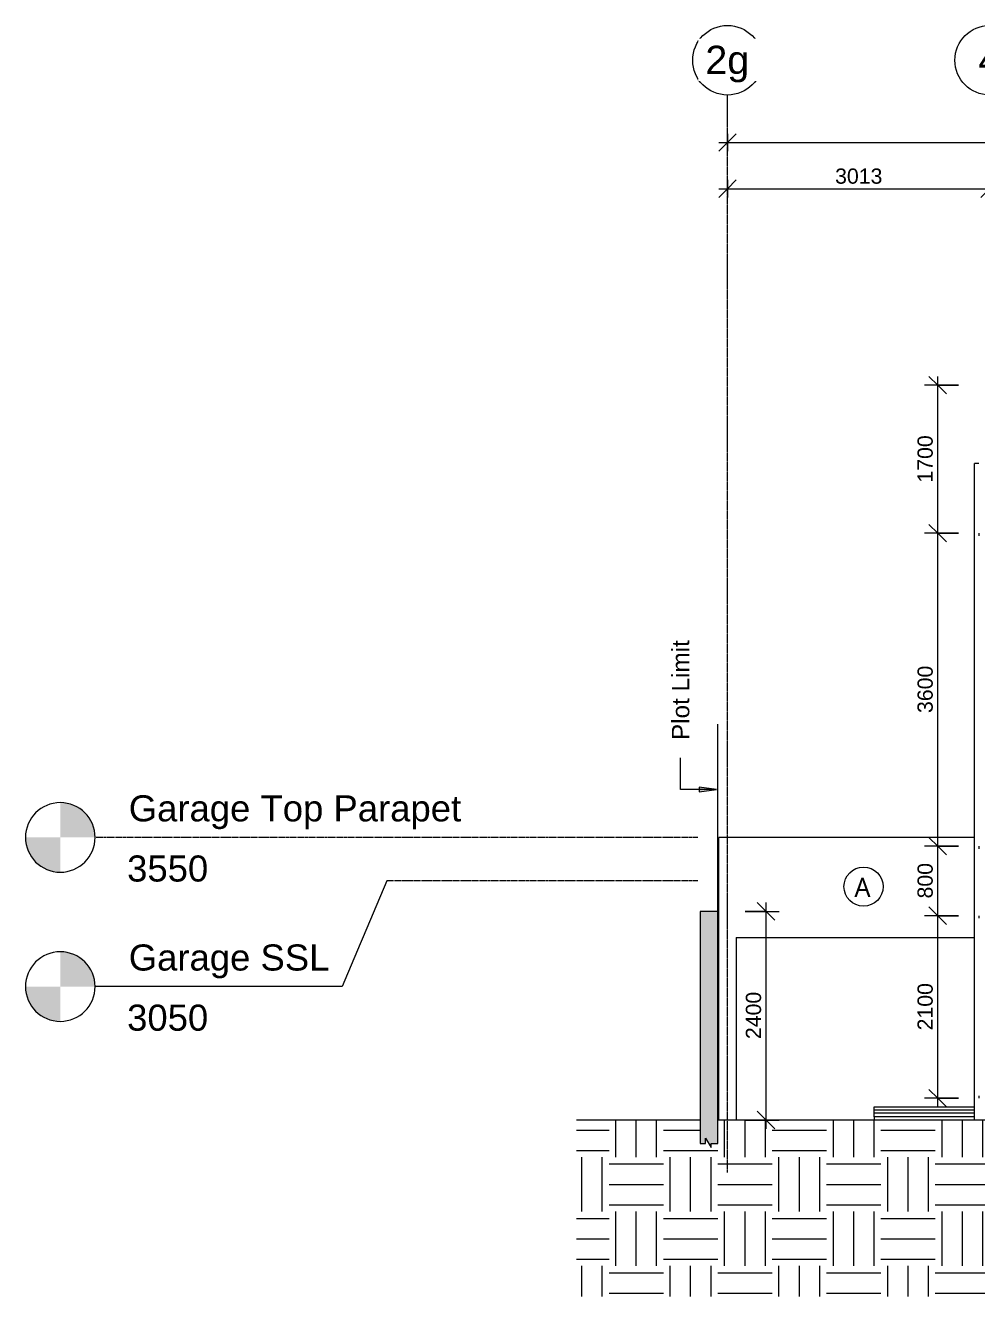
# Model space of a CAD drawing. Header units: millimetres. Extents: x -14692 to 72145, y -2093 to 15232.
# Drawn here: x -14692 to -3761, y -1730 to 12888 of the extents above; entities that cross this region are included whole.
import ezdxf

# ---------------------------------------------------------------- set-up
doc = ezdxf.new("R2010")
doc.units = ezdxf.units.MM
for name, pattern in [('Centre', [31.75, 6.35, -4.75, 15.9, -4.75]), ('Grid Line', [22.225, 12.7, -3.175, 3.175, -3.175]), ('Hidden', [7.14375, 4.7625, -2.38125])]:
    doc.linetypes.add(name, pattern=pattern)
for name, color, linetype, lineweight in [('A-ANNO-DIMS', 211, 'Continuous', 9), ('A-ANNO-DIMS-100', 211, 'Continuous', 9), ('A-ANNO-NOTE', 131, 'Continuous', 9), ('A-DETL-GENF', 92, 'Continuous', 9), ('A-DETL-HDLN', 90, 'Hidden', 9), ('A-DETL-THIN', 151, 'Continuous', 9), ('A-FLOR-LEVL', 51, 'Continuous', 9), ('A-GENM', 13, 'Continuous', 9), ('A-WALL', 113, 'Continuous', 9), ('G-ANNO-TEXT', 231, 'Continuous', 9), ('S-GRID', 1, 'Continuous', 9), ('S-GRID-IDEN', 1, 'Continuous', 9), ('S-STRS', 31, 'Continuous', 9)]:
    doc.layers.add(name, color=color, linetype=linetype, lineweight=lineweight)
doc.styles.add('Arial_1', font='arial.ttf', dxfattribs={"height": 300})
doc.styles.add('Arial_2', font='arial.ttf', dxfattribs={"height": 325})
doc.styles.add('Arial_5', font='arial.ttf', dxfattribs={"height": 200})
doc.styles.add('Arial_6', font='arial.ttf', dxfattribs={"height": 175})
doc.styles.add('Lucida Sans Unicode', font='l_10646.ttf', dxfattribs={"height": 225})
doc.dimstyles.new('Ele-dim-100_2', dxfattribs={"dimscale": 304.8, "dimtxt": 178.545395, "dimasz": 0.656168, "dimexe": 0.492126, "dimexo": 0.0625, "dimgap": 0.016404, "dimtad": 1, "dimdec": 0, "dimrnd": 5, "dimzin": 0, "dimdsep": 46, "dimtxsty": 'Arial_6', "dimblk1": 'OBLIQUE', "dimblk2": 'OBLIQUE', "dimsah": 1, "dimcen": 0.09, "dimdle": 0.328084, "dimazin": 0, "dimtfac": 1, "dimtdec": 4, "dimtix": 1, "dimtmove": 0, "dimatfit": 3, "dimfxl": 0.787402, "dimfxlon": 1, "dimtvp": 1, "dimtolj": 1, "dimtzin": 0, "dimarcsym": 2})
doc.dimstyles.new('grid-dim', dxfattribs={"dimscale": 304.8, "dimtxt": 178.545395, "dimasz": 0.656168, "dimexe": 0.328084, "dimexo": 0.0625, "dimgap": 0.016404, "dimtad": 1, "dimdec": 0, "dimzin": 0, "dimdsep": 46, "dimtxsty": 'Arial_6', "dimblk1": 'OBLIQUE', "dimblk2": 'OBLIQUE', "dimsah": 1, "dimcen": 0.09, "dimdle": 0.328084, "dimazin": 0, "dimtfac": 1, "dimtdec": 4, "dimtix": 1, "dimtmove": 0, "dimatfit": 3, "dimfxl": 0.328084, "dimfxlon": 1, "dimtvp": 1, "dimtolj": 1, "dimtzin": 0, "dimarcsym": 2})

# ---------------------------------------------------------------- blocks, each defined once
blk = doc.blocks.new('side-projection - side-projection-701340-Elevation-3')
at = {"layer": 'A-GENM'}
for p, q in [((-3786, 300), (-3786, 7850)), ((-3736, 7850), (-3786, 7850)), ((-3736, 7050), (-3736, 7020)), ((-3736, 3450), (-3736, 3420)), ((-3736, 2650), (-3736, 2620)), ((-3736, 580), (-3736, 550))]:
    blk.add_line(p, q, dxfattribs=at)
blk = doc.blocks.new('Level - Standard-24867-Elevation-3')
at = {"layer": 'A-FLOR-LEVL'}
h = blk.add_hatch(color=256, dxfattribs=at)
edge = h.paths.add_edge_path()
edge.add_line((14277, -1268), (13877, -1268))
edge.add_arc((14277, -1268), 400, 90, 180, ccw=False)
edge.add_line((14277, -868), (14277, -1268))
h = blk.add_hatch(color=256, dxfattribs=at)
edge = h.paths.add_edge_path()
edge.add_line((14277, -1668), (14277, -1268))
edge.add_line((14277, -1268), (14677, -1268))
edge.add_arc((14277, -1268), 400, 270, 360, ccw=False)
blk.add_circle((14277, -1268), 400, dxfattribs=at)
blk = doc.blocks.new('Grid - 100-grid-312781-Elevation-3')
at = {"layer": 'S-GRID-IDEN'}
blk.add_circle((7114, 12488), 400, dxfattribs=at)
blk = doc.blocks.new('GL-TEXT2 - External finishes-tag 2-777035-Elevation-3')
at = {"layer": 'A-ANNO-NOTE'}
blk.add_circle((4964, 7355), 225, dxfattribs=at)
blk = doc.blocks.new('DIMBLOCK16-Elevation-3')
at = {"layer": 'A-ANNO-DIMS-100', "transparency": 16777216}
for p, q in [((-3968, 2650), (-4358, 2650)), ((-4208, 2650), (-4308, 2750)), ((-4208, 450), (-4208, 2650)), ((-4208, 2650), (-4108, 2550)), ((-4208, 2650), (-3968, 2650)), ((-4208, 550), (-4308, 650)), ((-3968, 550), (-4358, 550)), ((-4208, 550), (-4108, 450)), ((-4208, 550), (-3968, 550))]:
    blk.add_line(p, q, dxfattribs=at)
at = {"layer": 'A-ANNO-DIMS-100', "color": 0, "transparency": 16777216, "insert": (-4440, 1331), "char_height": 175, "width": 646.06, "attachment_point": 1, "rotation": 90, "line_spacing_factor": 0.941778, "style": 'Arial_6'}
blk.add_mtext('2100', dxfattribs=at)
blk = doc.blocks.new('_Oblique')
at = {"color": 0, "linetype": 'ByBlock', "lineweight": -2}
blk.add_line((-0.5, -0.5), (0.5, 0.5), dxfattribs=at)
blk = doc.blocks.new('DIMBLOCK17-Elevation-3')
at = {"layer": 'A-ANNO-DIMS-100', "transparency": 16777216}
for p, q in [((-4208, 3450), (-4308, 3550)), ((-3968, 3450), (-4358, 3450)), ((-4208, 2650), (-4208, 3450)), ((-4208, 3450), (-4108, 3350)), ((-4208, 3450), (-3968, 3450)), ((-3968, 2650), (-4358, 2650)), ((-4208, 2650), (-4308, 2750)), ((-4208, 2650), (-4108, 2550)), ((-4208, 2650), (-3968, 2650))]:
    blk.add_line(p, q, dxfattribs=at)
at = {"layer": 'A-ANNO-DIMS-100', "color": 0, "transparency": 16777216, "insert": (-4440, 2848), "char_height": 175, "width": 484.54, "attachment_point": 1, "rotation": 90, "line_spacing_factor": 0.941778, "style": 'Arial_6'}
blk.add_mtext('800', dxfattribs=at)
blk = doc.blocks.new('DIMBLOCK18-Elevation-3')
at = {"layer": 'A-ANNO-DIMS-100', "transparency": 16777216}
for p, q in [((-3968, 7050), (-4358, 7050)), ((-4208, 7050), (-4308, 7150)), ((-4208, 3450), (-4208, 7050)), ((-4208, 7050), (-4108, 6950)), ((-4208, 7050), (-3968, 7050)), ((-4208, 3450), (-4308, 3550)), ((-3968, 3450), (-4358, 3450)), ((-4208, 3450), (-4108, 3350)), ((-4208, 3450), (-3968, 3450))]:
    blk.add_line(p, q, dxfattribs=at)
at = {"layer": 'A-ANNO-DIMS-100', "color": 0, "transparency": 16777216, "insert": (-4440, 4981), "char_height": 175, "width": 646.06, "attachment_point": 1, "rotation": 90, "line_spacing_factor": 0.941778, "style": 'Arial_6'}
blk.add_mtext('3600', dxfattribs=at)
blk = doc.blocks.new('DIMBLOCK19-Elevation-3')
at = {"layer": 'A-ANNO-DIMS-100', "transparency": 16777216}
for p, q in [((-4208, 8750), (-4308, 8850)), ((-4208, 7050), (-4208, 8850)), ((-3968, 8750), (-4358, 8750)), ((-4208, 8750), (-4108, 8650)), ((-4208, 8750), (-3968, 8750)), ((-3968, 7050), (-4358, 7050)), ((-4208, 7050), (-4308, 7150)), ((-4208, 7050), (-4108, 6950)), ((-4208, 7050), (-3968, 7050))]:
    blk.add_line(p, q, dxfattribs=at)
at = {"layer": 'A-ANNO-DIMS-100', "color": 0, "transparency": 16777216, "insert": (-4440, 7631), "char_height": 175, "width": 646.06, "attachment_point": 1, "rotation": 90, "line_spacing_factor": 0.941778, "style": 'Arial_6'}
blk.add_mtext('1700', dxfattribs=at)
blk = doc.blocks.new('DIMBLOCK21-Elevation-3')
at = {"layer": 'A-ANNO-DIMS-100', "transparency": 16777216}
for p, q in [((-6181, 2700), (-6281, 2800)), ((-6181, 200), (-6181, 2800)), ((-6421, 2700), (-6031, 2700)), ((-6181, 2700), (-6421, 2700)), ((-6181, 2700), (-6081, 2600)), ((-6421, 300), (-6031, 300)), ((-6181, 300), (-6421, 300)), ((-6181, 300), (-6281, 400)), ((-6181, 300), (-6081, 200))]:
    blk.add_line(p, q, dxfattribs=at)
at = {"layer": 'A-ANNO-DIMS-100', "color": 0, "transparency": 16777216, "insert": (-6413, 1231), "char_height": 175, "width": 646.06, "attachment_point": 1, "rotation": 90, "line_spacing_factor": 0.941778, "style": 'Arial_6'}
blk.add_mtext('2400', dxfattribs=at)
blk = doc.blocks.new('DIMBLOCK22-Elevation-3')
at = {"layer": 'A-ANNO-DIMS-100', "transparency": 16777216}
for p, q in [((-6624, 11011), (-6524, 11111)), ((-6624, 11111), (-6624, 10911)), ((-6624, 11011), (-6624, 11111)), ((-3611, 11011), (-3511, 11111)), ((-3611, 11111), (-3611, 10911)), ((-3611, 11011), (-3611, 11111)), ((-6724, 11011), (-3611, 11011)), ((-6624, 11011), (-6724, 10911)), ((-3611, 11011), (-3711, 10911))]:
    blk.add_line(p, q, dxfattribs=at)
at = {"layer": 'A-ANNO-DIMS-100', "color": 0, "transparency": 16777216, "insert": (-5387, 11243), "char_height": 175, "width": 646.06, "attachment_point": 1, "line_spacing_factor": 0.941778, "style": 'Arial_6'}
blk.add_mtext('3013', dxfattribs=at)
blk = doc.blocks.new('DIMBLOCK27-Elevation-3')
at = {"layer": 'A-ANNO-DIMS-100', "transparency": 16777216}
for p, q in [((-6624, 11543), (-6524, 11643)), ((-6624, 11643), (-6624, 11443)), ((-6624, 11543), (-6624, 11643)), ((7114, 11543), (7214, 11643)), ((7114, 11643), (7114, 11443)), ((7114, 11543), (7114, 11643)), ((-6724, 11543), (7214, 11543)), ((-6624, 11543), (-6724, 11443)), ((7114, 11543), (7014, 11443))]:
    blk.add_line(p, q, dxfattribs=at)
at = {"layer": 'A-ANNO-DIMS-100', "color": 0, "transparency": 16777216, "insert": (-91, 11776), "char_height": 175, "width": 807.57, "attachment_point": 1, "line_spacing_factor": 0.941778, "style": 'Arial_6'}
blk.add_mtext('13737', dxfattribs=at)

msp = doc.modelspace()

# ---------------------------------------------------------------- hatches: boundary and pattern name
at = {"layer": 'A-DETL-GENF'}
msp.add_hatch(color=8, dxfattribs=at).paths.add_polyline_path([(-6811.1, -17.5), (-6811.1, 31.1), (-6736.1, 31.1), (-6736.1, 2700), (-6936.1, 2700), (-6936.1, 31.1), (-6876.1, 31.1), (-6876.1, 91.1)])
h = msp.add_hatch(dxfattribs=at)
h.set_pattern_fill('FP_2', color=8, style=0, pattern_type=2)
h.set_pattern_definition([(0, (-2360.56, 1200), (625, 625), [625, -625]), (0, (-2360.56, 1434.4), (625, 625), [625, -625]), (0, (-2360.56, 1668.75), (625, 625), [625, -625]), (90, (-2282.43, 1746.9), (-625, 625), [625, -625]), (90, (-2048.06, 1746.9), (-625, 625), [625, -625]), (90, (-1813.7, 1746.9), (-625, 625), [625, -625])])
h.paths.add_polyline_path([(7586.7, -1730.5), (8842.3, -1730.5), (8842.3, 300), (7238.9, 300), (7238.9, 6.7), (7163.9, 6.7), (7163.9, -41.9), (7098.9, 66.7), (7098.9, 6.7), (7038.9, 6.7), (7038.9, 300), (-6736.1, 300), (-6736.1, 31.1), (-6811.1, 31.1), (-6811.1, -17.5), (-6876.1, 91.1), (-6876.1, 31.1), (-6936.1, 31.1), (-6936.1, 300), (-8357.7, 300), (-8357.7, -1730.5), (7238.9, -1730.5)])
at = {"layer": 'G-ANNO-TEXT'}
msp.add_hatch(color=7, dxfattribs=at).paths.add_polyline_path([(-6748.6, 4101.1), (-6948.6, 4127.4), (-6948.6, 4074.8)])

# ---------------------------------------------------------------- linework, layer by layer
at = {"layer": 'A-DETL-HDLN'}
msp.add_line((-6736.1, 221), (-6736.1, 4851), dxfattribs=at)
at = {"layer": 'A-DETL-THIN'}
for p, q in [((-6736.1, 2700), (-6936.1, 2700)), ((-6936.1, 2700), (-6936.1, 31.1)), ((-6736.1, 31.1), (-6736.1, 2700)), ((-6936.1, 300), (-8357.7, 300)), ((7038.9, 300), (-6736.1, 300)), ((-6936.1, 31.1), (-6876.1, 31.1)), ((-6876.1, 31.1), (-6876.1, 91.1)), ((-6876.1, 91.1), (-6811.1, -17.5)), ((-6811.1, -17.5), (-6811.1, 31.1)), ((-6811.1, 31.1), (-6736.1, 31.1))]:
    msp.add_line(p, q, dxfattribs=at)
at = {"layer": 'A-FLOR-LEVL', "linetype": 'Centre'}
for p, q in [((-6964.5, 3550), (-13892.3, 3550)), ((-6964.5, 3050), (-10540.7, 3050))]:
    msp.add_line(p, q, dxfattribs=at)
at = {"layer": 'A-FLOR-LEVL'}
msp.add_line((-11053.3, 1834.6), (-13892.3, 1834.6), dxfattribs=at)
at = {"layer": 'A-WALL'}
for p, q in [((-6723.6, 300), (-6723.6, 3550)), ((-3786.1, 3550), (-6723.6, 3550)), ((-6523.6, 2400), (-6523.6, 300)), ((-6523.6, 2400), (-3786.1, 2400))]:
    msp.add_line(p, q, dxfattribs=at)
at = {"layer": 'G-ANNO-TEXT', "color": 7}
for p, q in [((-7162.8, 4101.1), (-7162.8, 4466.7)), ((-6748.6, 4101.1), (-7162.8, 4101.1)), ((-6748.6, 4101.1), (-6948.6, 4127.4)), ((-6948.6, 4127.4), (-6948.6, 4074.8)), ((-6948.6, 4074.8), (-6748.6, 4101.1))]:
    msp.add_line(p, q, dxfattribs=at)
at = {"layer": 'S-GRID', "linetype": 'Grid Line'}
msp.add_line((-6623.6, -304.8), (-6623.6, 12088.4), dxfattribs=at)
at = {"layer": 'S-STRS'}
for p, q in [((-4936.1, 450), (-3786.1, 450)), ((-4936.1, 418.2), (-4936.1, 450)), ((-4936.1, 412.3), (-4936.1, 418.2)), ((-4936.1, 418.2), (-3786.1, 418.2)), ((-4936.1, 379.2), (-4936.1, 412.3)), ((-3786.1, 379.2), (-4936.1, 379.2)), ((-4936.1, 335), (-4936.1, 379.2)), ((-3786.1, 335), (-4936.1, 335)), ((-4936.1, 335), (-4936.1, 303.2)), ((-4936.1, 303.2), (-3786.1, 303.2)), ((-4936.1, 303.2), (-4936.1, 300))]:
    msp.add_line(p, q, dxfattribs=at)

# ---------------------------------------------------------------- block references
at = {"layer": 'A-ANNO-NOTE'}
msp.add_blockref('GL-TEXT2 - External finishes-tag 2-777035-Elevation-3', (-10024.4, -4370.7), dxfattribs=at)
at = {"layer": 'A-FLOR-LEVL', "extrusion": (0, 0, -1)}
for p in [(15.1, 4818.1), (15.1, 3102.8)]:
    msp.add_blockref('Level - Standard-24867-Elevation-3', p, dxfattribs=at)
at = {"layer": 'A-GENM'}
msp.add_blockref('side-projection - side-projection-701340-Elevation-3', (0, 0), dxfattribs=at)
at = {"layer": 'S-GRID-IDEN'}
for p in [(-13737.5, 0), (-10725, 0)]:
    msp.add_blockref('Grid - 100-grid-312781-Elevation-3', p, dxfattribs=at)

# ---------------------------------------------------------------- texts
at = {"layer": 'A-ANNO-NOTE', "insert": (-5165.8, 3088), "char_height": 225, "width": 264.557, "attachment_point": 1, "style": 'Lucida Sans Unicode'}
msp.add_mtext('A', dxfattribs=at)
at = {"layer": 'A-FLOR-LEVL', "char_height": 300, "attachment_point": 1, "style": 'Arial_1', "bg_fill": 3, "box_fill_scale": 1.25, "bg_fill_color": 256, "bg_fill_true_color": 13158600, "bg_fill_transparency": 0}
for s, insert, width in [('Garage Top Parapet', (-13505.1, 4034.4), 4721.939), ('3550', (-13523.9, 3342.6), 1154.43), ('Garage SSL', (-13505.1, 2319), 2845.991), ('3050', (-13523.9, 1627.2), 1154.43)]:
    msp.add_mtext(s, dxfattribs=dict(at, insert=insert, width=width))
at = {"layer": 'G-ANNO-TEXT', "color": 7, "insert": (-7262.8, 4669.9), "char_height": 200, "width": 1435.021, "attachment_point": 1, "rotation": 90, "style": 'Arial_5'}
msp.add_mtext('Plot Limit', dxfattribs=at)

# ---------------------------------------------------------------- dimensions: what is measured, and where the dimension line sits
at = {"layer": 'A-ANNO-DIMS'}
for base, p1, p2, override, picture, middle in [((7113.8528, 11543.4021), (-6623.6471, 11643.4021), (7113.8528, 11643.4021), {"dimpost": '<>', "dimfxl": 13737.499873}, 'DIMBLOCK27-Elevation-3', (245.1028, 11637.812)), ((-3611.1471064, 11011.0197928), (-6623.6471064, 11111.0197928), (-3611.1471064, 11111.0197928), {"dimpost": '<>', "dimfxl": 3012.5}, 'DIMBLOCK22-Elevation-3', (-5117.3971064, 11105.4297523))]:
    dim = msp.add_linear_dim(base=base, p1=p1, p2=p2, dimstyle='grid-dim', override=override, dxfattribs=at)
    dim.commit()
    dim.dimension.update_dxf_attribs({"geometry": picture, "text_midpoint": middle})
for base, p1, p2, override, picture, middle in [((-4207.5, 8750), (-3967.5, 7050), (-3967.5, 8750), {"dimpost": '<>', "dimfxl": 1700}, 'DIMBLOCK19-Elevation-3', (-4301.9, 7900)), ((-4207.5, 7050), (-3967.5, 3450), (-3967.5, 7050), {"dimpost": '<>', "dimfxl": 3600}, 'DIMBLOCK18-Elevation-3', (-4301.9, 5250)), ((-4207.5, 3450), (-3967.5, 2650), (-3967.5, 3450), {"dimpost": '<>', "dimfxl": 800}, 'DIMBLOCK17-Elevation-3', (-4301.9, 3050)), ((-6180.8, 2700), (-6420.8, 300), (-6420.8, 2700), {"dimpost": '<>', "dimfxl": 2400}, 'DIMBLOCK21-Elevation-3', (-6275.1, 1500)), ((-4207.5, 2650), (-3967.5, 550), (-3967.5, 2650), {"dimpost": '<>', "dimfxl": 2100}, 'DIMBLOCK16-Elevation-3', (-4301.9, 1600))]:
    dim = msp.add_linear_dim(base=base, p1=p1, p2=p2, angle=90, dimstyle='Ele-dim-100_2', override=override, dxfattribs=at)
    dim.commit()
    dim.dimension.update_dxf_attribs({"geometry": picture, "text_midpoint": middle})

# ---------------------------------------------------------------- next in the draw order: linework, layer by layer
at = {"layer": 'A-FLOR-LEVL'}
msp.add_line((-10540.7, 3050), (-11053.3, 1834.6), dxfattribs=at)

# ---------------------------------------------------------------- next in the draw order: texts
at = {"layer": 'S-GRID-IDEN', "char_height": 325, "attachment_point": 1, "style": 'Arial_2', "bg_fill": 3, "box_fill_scale": 1.25, "bg_fill_color": 256, "bg_fill_true_color": 13158600, "bg_fill_transparency": 0}
for s, insert, width in [('2g', (-6878.3, 12655.2), 609.282), ('4', (-3740.3, 12655.2), 304.641)]:
    msp.add_mtext(s, dxfattribs=dict(at, insert=insert, width=width))

doc.saveas('drawing.dxf')
